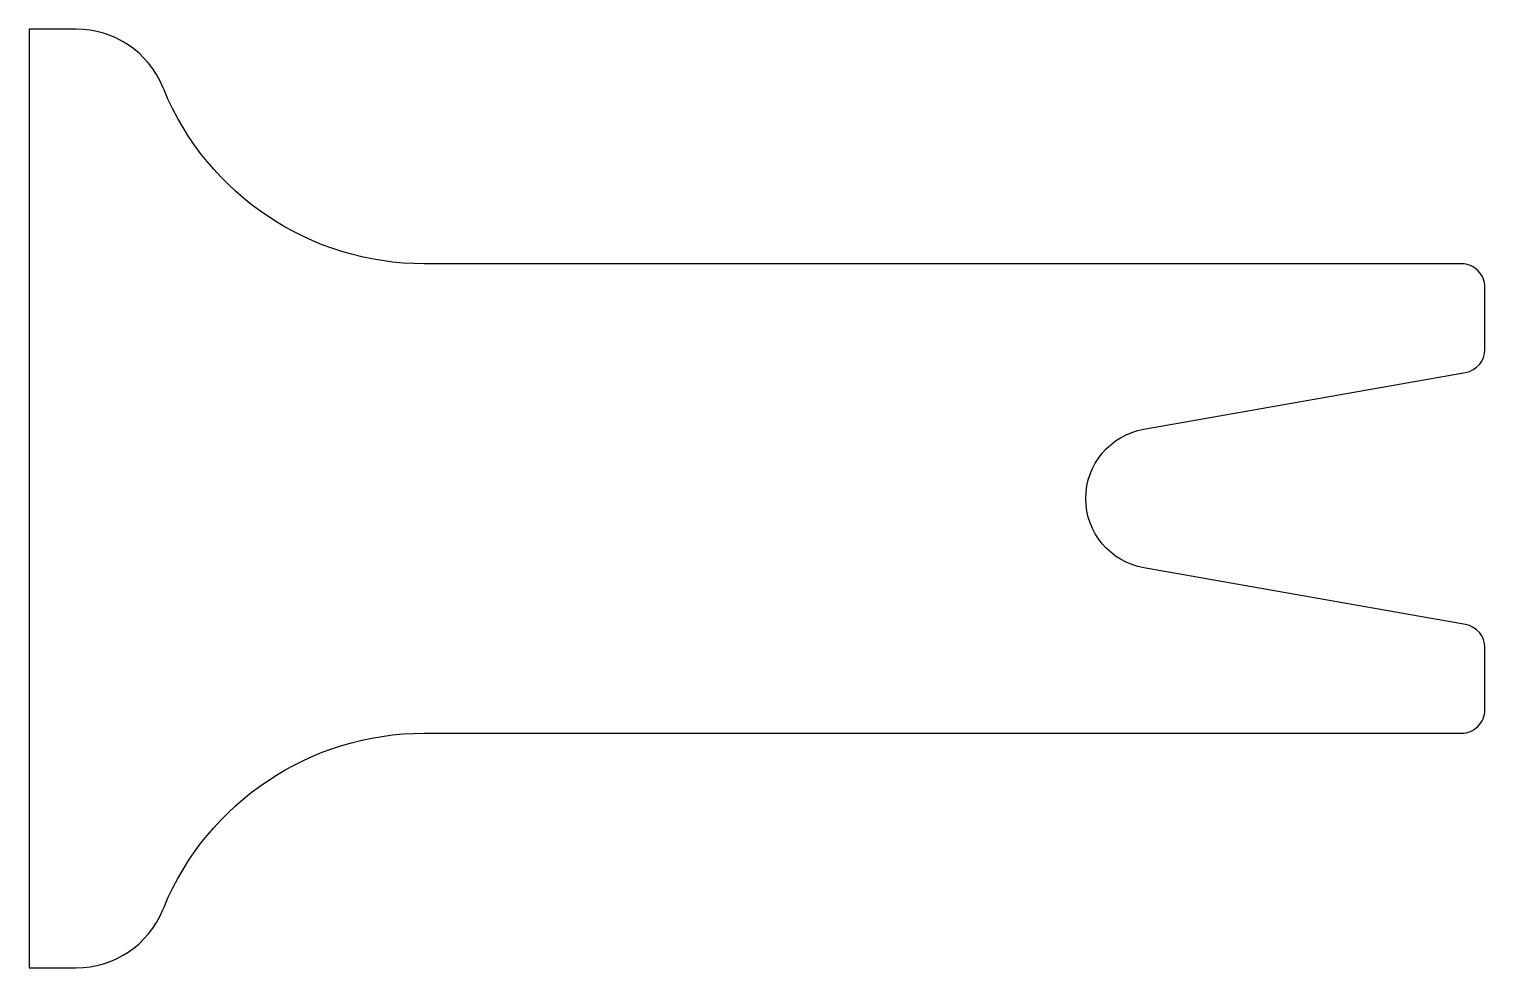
# Model space of a CAD drawing. Header units: millimetres. Extents: x -36 to -5, y -10 to 10.
import ezdxf

# ---------------------------------------------------------------- set-up
doc = ezdxf.new("R2010")
doc.units = ezdxf.units.MM

msp = doc.modelspace()

# ---------------------------------------------------------------- linework, layer by layer
msp.add_lwpolyline([(-27.584, -5), (-5.5, -5, 0.414214), (-5, -4.5), (-5, -3.177, 0.36397), (-5.413, -2.685), (-12.26, -1.477, -0.8391), (-12.26, 1.477), (-5.413, 2.685, 0.36397), (-5, 3.177), (-5, 4.5, 0.414214), (-5.5, 5), (-27.584, 5, -0.303347), (-33.127, 8.704), (-33.152, 8.765, 0.303347), (-35, 10), (-36, 10), (-36, -10), (-35, -10, 0.303347), (-33.152, -8.765), (-33.127, -8.704, -0.303347)], format="xyb", close=True)

doc.saveas('drawing.dxf')
